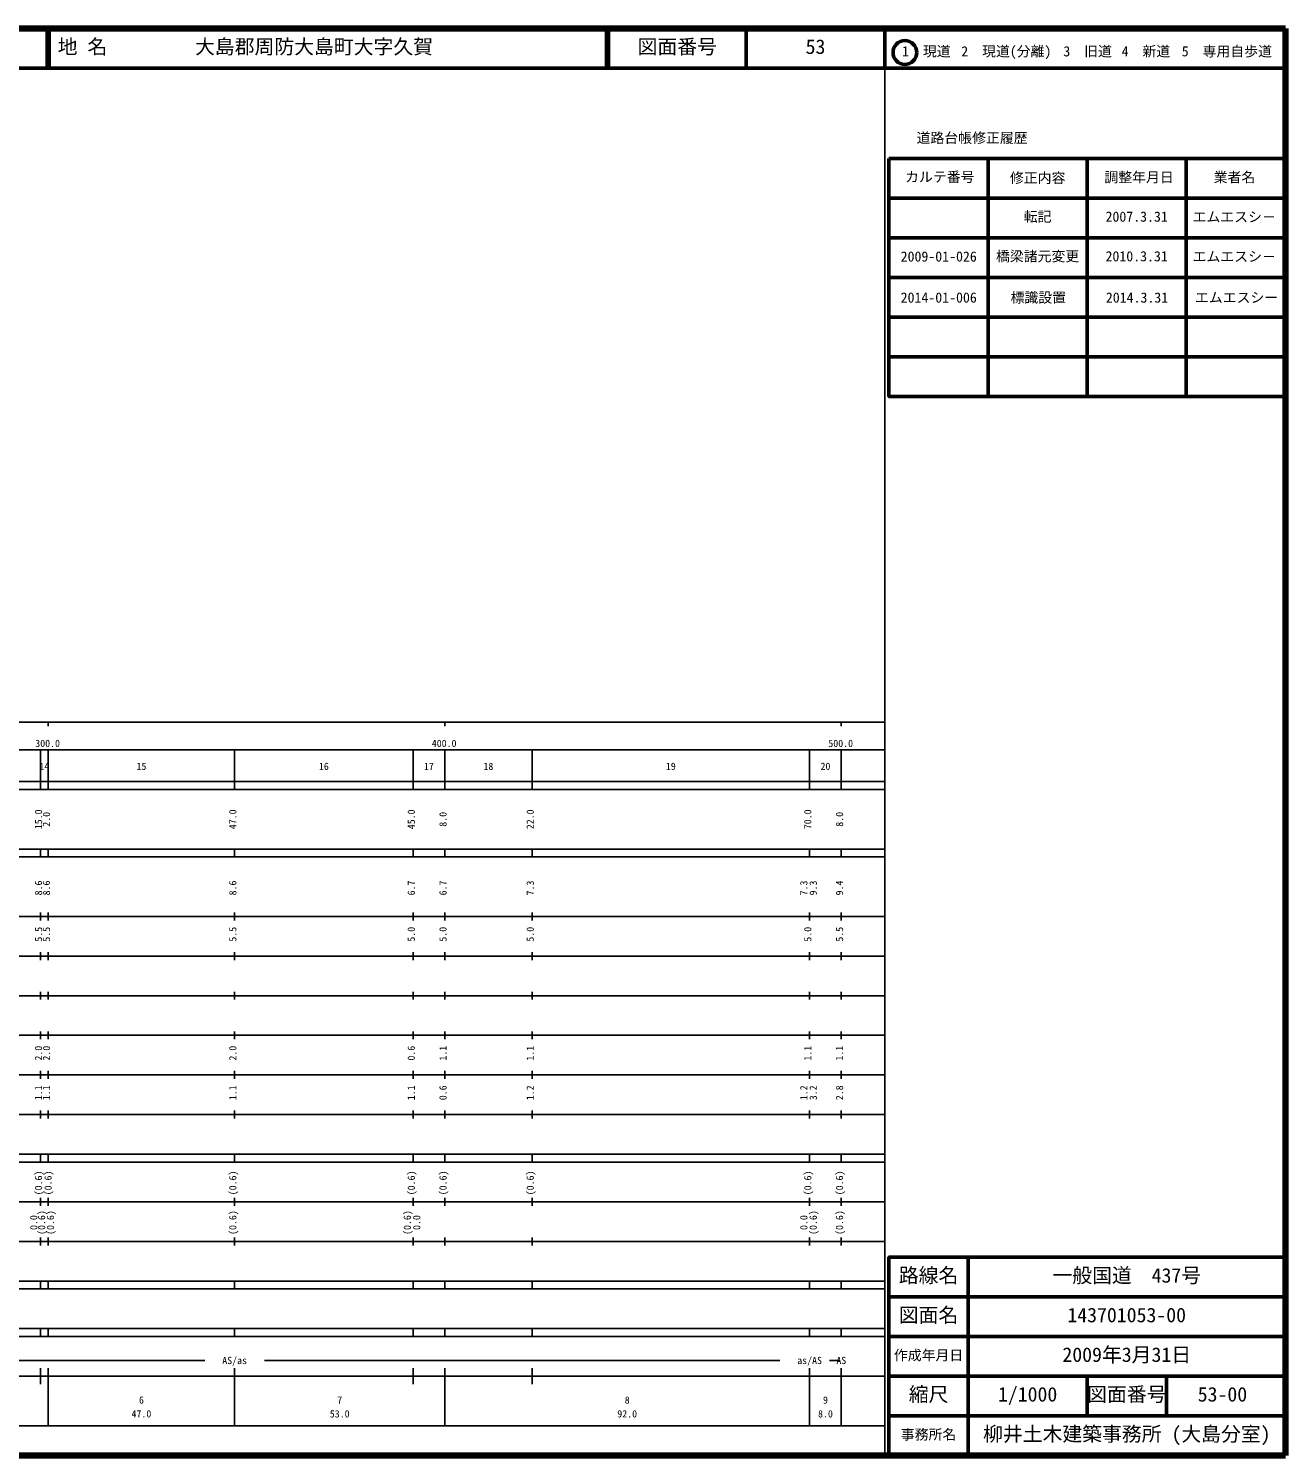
# Model space of a CAD drawing. Units: millimetres on the paper. Extents: x 40 to 680, y 20 to 380.
# Drawn here: x 363 to 680, y 20 to 380 of the extents above; entities that cross this region are included whole.
import ezdxf
from ezdxf.enums import TextEntityAlignment as Align

# ---------------------------------------------------------------- set-up
doc = ezdxf.new("R2010")
doc.units = ezdxf.units.MM
for name, color, linetype, lineweight in [('M-TTL', 2, 'Continuous', 140), ('M-TTL-BAND', 7, 'Continuous', 25), ('M-TTL-FRAM', 2, 'Continuous', 50), ('M-TTL-LINE', 7, 'Continuous', 50)]:
    doc.layers.add(name, color=color, linetype=linetype, lineweight=lineweight)
doc.layers.add('M-TTL-TXT', color=7, linetype='Continuous')
doc.styles.add('ＭＳ ゴシック', font='')
doc.styles.get('ＭＳ ゴシック').set_extended_font_data('MS Gothic')

msp = doc.modelspace()

# ---------------------------------------------------------------- linework, layer by layer
at = {"layer": 'M-TTL'}
for p, q in [((680, 380), (40, 380)), ((680, 20), (680, 380)), ((40, 20), (680, 20))]:
    msp.add_line(p, q, dxfattribs=at)
at = {"layer": 'M-TTL-BAND'}
for p, q in [((579, 20), (579, 370)), ((40, 205), (579, 205)), ((368, 205), (368, 204)), ((468, 205), (468, 204)), ((568, 205), (568, 204)), ((68, 198), (579, 198)), ((366, 188), (366, 198)), ((368, 188), (368, 198)), ((415, 188), (415, 198)), ((460, 188), (460, 198)), ((468, 188), (468, 198)), ((490, 188), (490, 198)), ((560, 188), (560, 198)), ((568, 188), (568, 198)), ((40, 190), (579, 190)), ((40, 188), (579, 188)), ((40, 173), (579, 173)), ((366, 171), (366, 173)), ((368, 171), (368, 173)), ((415, 171), (415, 173)), ((460, 171), (460, 173)), ((468, 171), (468, 173)), ((490, 171), (490, 173)), ((560, 171), (560, 173)), ((568, 171), (568, 173)), ((40, 171), (579, 171)), ((40, 156), (579, 156)), ((366, 155), (366, 157)), ((368, 155), (368, 157)), ((415, 155), (415, 157)), ((460, 155), (460, 157)), ((468, 155), (468, 157)), ((490, 155), (490, 157)), ((560, 155), (560, 157)), ((568, 155), (568, 157)), ((46, 146), (579, 146)), ((366, 145), (366, 147)), ((368, 145), (368, 147)), ((415, 145), (415, 147)), ((460, 145), (460, 147)), ((468, 145), (468, 147)), ((490, 145), (490, 147)), ((560, 145), (560, 147)), ((568, 145), (568, 147)), ((366, 135), (366, 137)), ((368, 135), (368, 137)), ((415, 135), (415, 137)), ((460, 135), (460, 137)), ((468, 135), (468, 137)), ((490, 135), (490, 137)), ((560, 135), (560, 137)), ((568, 135), (568, 137)), ((52, 136), (579, 136)), ((46, 126), (579, 126)), ((366, 125), (366, 127)), ((368, 125), (368, 127)), ((415, 125), (415, 127)), ((460, 125), (460, 127)), ((468, 125), (468, 127)), ((490, 125), (490, 127)), ((560, 125), (560, 127)), ((568, 125), (568, 127)), ((52, 116), (579, 116)), ((366, 115), (366, 117)), ((368, 115), (368, 117)), ((415, 115), (415, 117)), ((460, 115), (460, 117)), ((468, 115), (468, 117)), ((490, 115), (490, 117)), ((560, 115), (560, 117)), ((568, 115), (568, 117)), ((46, 106), (579, 106)), ((366, 105), (366, 107)), ((368, 105), (368, 107)), ((415, 105), (415, 107)), ((460, 105), (460, 107)), ((468, 105), (468, 107)), ((490, 105), (490, 107)), ((560, 105), (560, 107)), ((568, 105), (568, 107)), ((40, 96), (579, 96)), ((40, 94), (579, 94)), ((366, 94), (366, 96)), ((368, 94), (368, 96)), ((415, 94), (415, 96)), ((460, 94), (460, 96)), ((468, 94), (468, 96)), ((490, 94), (490, 96)), ((560, 94), (560, 96)), ((568, 94), (568, 96)), ((49, 84), (579, 84)), ((366, 83), (366, 85)), ((368, 83), (368, 85)), ((415, 83), (415, 85)), ((460, 83), (460, 85)), ((468, 83), (468, 85)), ((490, 83), (490, 85)), ((560, 83), (560, 85)), ((568, 83), (568, 85)), ((40, 74), (579, 74)), ((366, 73), (366, 75)), ((368, 73), (368, 75)), ((415, 73), (415, 75)), ((460, 73), (460, 75)), ((468, 73), (468, 75)), ((490, 73), (490, 75)), ((560, 73), (560, 75)), ((568, 73), (568, 75)), ((40, 64), (579, 64)), ((40, 62), (579, 62)), ((366, 62), (366, 64)), ((368, 62), (368, 64)), ((415, 62), (415, 64)), ((460, 62), (460, 64)), ((468, 62), (468, 64)), ((490, 62), (490, 64)), ((560, 62), (560, 64)), ((568, 62), (568, 64)), ((40, 52), (579, 52)), ((366, 50), (366, 52)), ((368, 50), (368, 52)), ((415, 50), (415, 52)), ((460, 50), (460, 52)), ((468, 50), (468, 52)), ((490, 50), (490, 52)), ((560, 50), (560, 52)), ((568, 50), (568, 52)), ((40, 50), (579, 50)), ((107.5, 44), (407.5, 44)), ((422.5, 44), (552.5, 44)), ((567.5, 44), (565, 44)), ((40, 40), (579, 40)), ((366, 38), (366, 42)), ((368, 27.5), (368, 42)), ((415, 27.5), (415, 42)), ((460, 38), (460, 42)), ((468, 27.5), (468, 42)), ((490, 38), (490, 42)), ((560, 27.5), (560, 42)), ((568, 27.5), (568, 42)), ((68, 27.5), (579, 27.5))]:
    msp.add_line(p, q, dxfattribs=at)
at = {"layer": 'M-TTL-FRAM'}
msp.add_line((580, 347.197), (680, 347.197), dxfattribs=at)
for points in [[(580, 347.197), (580, 287.197), (680, 287.197)], [(680, 70), (580, 70), (580, 20)]]:
    msp.add_lwpolyline(points, dxfattribs=at)
at = {"layer": 'M-TTL-LINE'}
for p, q in [((367.75, 380), (367.75, 370)), ((368.25, 380), (368.25, 370)), ((508.747, 380), (508.747, 370)), ((509.247, 380), (509.247, 370)), ((543.996, 380), (543.996, 370)), ((579, 380), (579, 370)), ((40, 370), (680, 370)), ((605, 347.197), (605, 287.197)), ((630, 347.197), (630, 287.197)), ((655, 347.197), (655, 287.197)), ((580, 337.197), (680, 337.197)), ((580, 327.197), (680, 327.197)), ((580, 317.197), (680, 317.197)), ((580, 307.197), (680, 307.197)), ((580, 297.197), (680, 297.197)), ((600, 70), (600, 20)), ((680, 60), (580, 60)), ((680, 50), (580, 50)), ((680, 40), (580, 40)), ((630, 40), (630, 30)), ((650, 40), (650, 30)), ((680, 30), (580, 30))]:
    msp.add_line(p, q, dxfattribs=at)
msp.add_circle((584.031, 373.958), 3, dxfattribs=at)

# ---------------------------------------------------------------- texts
at = {"layer": 'M-TTL-BAND', "style": 'ＭＳ ゴシック'}
for s, p in [('300.0', (364.719, 198.195)), ('400.0', (464.719, 198.195)), ('500.0', (564.719, 198.195)), ('14', (365.75, 192.405)), ('15', (390.25, 192.405)), ('16', (436.25, 192.405)), ('17', (462.75, 192.405)), ('18', (477.75, 192.405)), ('19', (523.75, 192.405)), ('20', (562.75, 192.405)), ('AS/as', (411.875, 42.5)), ('as/AS', (556.875, 42.5)), ('AS', (566.75, 42.5)), ('6', (390.875, 32.523)), ('7', (440.875, 32.523)), ('8', (513.375, 32.523)), ('9', (563.375, 32.523)), ('47.0', (389, 29.033)), ('53.0', (439, 29.033)), ('92.0', (511.5, 29.033)), ('8.0', (562.125, 29.033))]:
    msp.add_text(s, height=1.833, dxfattribs=at).set_placement(p, align=Align.BOTTOM_LEFT)
for s, p in [('15.0', (367, 178)), ('2.0', (369, 178.625)), ('47.0', (416, 178)), ('45.0', (461, 178)), ('8.0', (469, 178.625)), ('22.0', (491, 178)), ('70.0', (561, 178)), ('8.0', (569, 178.625)), ('8.6', (367, 161.299)), ('8.6', (369, 161.299)), ('8.6', (416, 161.299)), ('6.7', (461, 161.299)), ('6.7', (469, 161.299)), ('7.3', (491, 161.299)), ('7.3', (560, 161.299)), ('9.3', (562.37, 161.299)), ('9.4', (569, 161.299)), ('5.5', (367, 149.625)), ('5.5', (369, 149.625)), ('5.5', (416, 149.625)), ('5.0', (461, 149.625)), ('5.0', (469, 149.625)), ('5.0', (491, 149.625)), ('5.0', (561, 149.625)), ('5.5', (569, 149.625)), ('2.0', (367, 119.625)), ('2.0', (369, 119.625)), ('2.0', (416, 119.625)), ('0.6', (461, 119.625)), ('1.1', (469, 119.625)), ('1.1', (491, 119.625)), ('1.1', (561, 119.625)), ('1.1', (569, 119.625)), ('1.1', (367, 109.625)), ('1.1', (369, 109.625)), ('1.1', (416, 109.625)), ('1.1', (461, 109.625)), ('0.6', (469, 109.625)), ('1.2', (491, 109.625)), ('1.2', (560, 109.625)), ('3.2', (562.37, 109.625)), ('2.8', (569, 109.625)), ('(0.6)', (367, 85.639)), ('(0.6)', (369.4, 85.639)), ('(0.6)', (416, 85.639)), ('(0.6)', (461, 85.639)), ('(0.6)', (469, 85.639)), ('(0.6)', (491, 85.639)), ('(0.6)', (561, 85.639)), ('(0.6)', (569, 85.639)), ('0.0', (365.8, 76.889)), ('(0.6)', (367.77, 75.639)), ('(0.6)', (370, 75.639)), ('(0.6)', (416, 75.639)), ('(0.6)', (460, 75.639)), ('0.0', (462.37, 76.889)), ('0.0', (560, 76.889)), ('(0.6)', (562.37, 75.639)), ('(0.6)', (569, 75.639))]:
    msp.add_text(s, height=1.833, rotation=90, dxfattribs=at).set_placement(p, align=Align.BOTTOM_LEFT)
at = {"layer": 'M-TTL-TXT', "style": 'ＭＳ ゴシック'}
for s, height, p in [('地 名', 3.666, (370.38, 372.5)), ('大島郡周防大島町大字久賀', 3.666, (405.024, 372.5)), ('図面番号', 3.666, (516.621, 372.5)), ('53', 3.666, (558.996, 372.5)), ('1\u3000現道', 2.566, (583.323, 372.208)), ('2\u3000現道(分離)', 2.566, (598.244, 372.208)), ('3\u3000旧道', 2.566, (623.996, 372.208)), ('4\u3000新道', 2.566, (638.699, 372.208)), ('5\u3000専用自歩道', 2.566, (653.853, 372.208)), ('道路台帳修正履歴', 2.566, (586.968, 350.363)), ('カルテ番号', 2.566, (584.089, 340.527)), ('修正内容', 2.566, (610.509, 340.273)), ('調整年月日', 2.566, (634.339, 340.447)), ('業者名', 2.566, (661.884, 340.447)), ('転記', 2.566, (614, 330.495)), ('2007.3.31', 2.566, (634.625, 330.495)), ('エムエスシ－', 2.566, (656.577, 330.439)), ('橋梁諸元変更', 2.566, (607, 320.495)), ('2009-01-026', 2.566, (582.962, 320.439)), ('2010.3.31', 2.566, (634.625, 320.495)), ('エムエスシ－', 2.566, (656.577, 320.439)), ('2014-01-006', 2.566, (582.962, 310.086)), ('標識設置', 2.566, (610.675, 310.086)), ('2014.3.31', 2.566, (634.712, 310.086)), ('エムエスシー', 2.566, (657.175, 310.086)), ('路線名', 3.666, (582.5, 62.5)), ('一般国道\u3000437号', 3.666, (621.25, 62.5)), ('図面名', 3.666, (582.5, 52.5)), ('143701053-00', 3.666, (625, 52.5)), ('作成年月日', 2.566, (581.25, 43.25)), ('2009年3月31日', 3.666, (623.75, 42.5)), ('縮尺', 3.666, (585, 32.5)), ('1/1000', 3.666, (607.5, 32.5)), ('図面番号', 3.666, (630, 32.5)), ('53-00', 3.666, (657.875, 32.5)), ('事務所名', 2.566, (583, 23.25)), ('柳井土木建築事務所 (大島分室)', 3.666, (603.75, 22.5))]:
    msp.add_text(s, height=height, dxfattribs=at).set_placement(p, align=Align.BOTTOM_LEFT)

doc.saveas('drawing.dxf')
